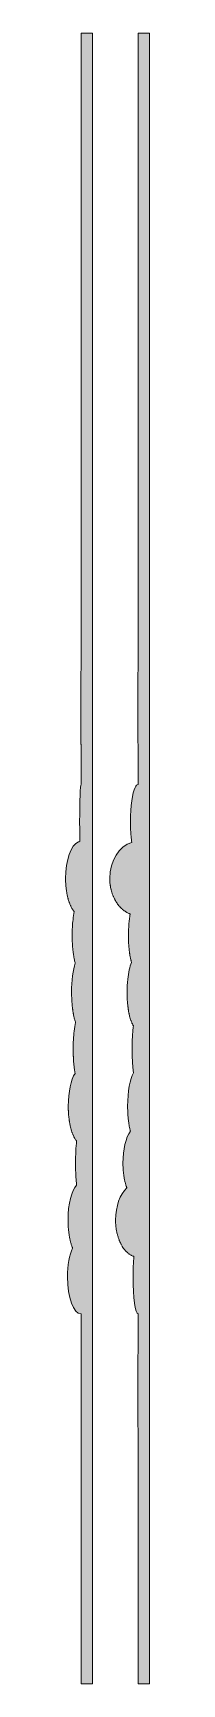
# Model space of a CAD drawing. Header units: inches. Extents: x 14 to 586, y 8 to 572.
# Drawn here: x 402 to 431, y 8 to 572 of the extents above; entities that cross this region are included whole.
import ezdxf

# ---------------------------------------------------------------- set-up
doc = ezdxf.new("R2010")
doc.units = ezdxf.units.IN
doc.header["$MEASUREMENT"] = 0
doc.layers.add('Layer 1', color=7, linetype='Continuous')

# ---------------------------------------------------------------- blocks, each defined once
blk = doc.blocks.new('block 2')
at = {"layer": 'Layer 1', "true_color": 0xff0000}
h = blk.add_hatch(color=1, dxfattribs=at)
h.dxf.hatch_style = 2
edge = h.paths.add_edge_path()
edge.add_spline(control_points=[(407.5, 571.5), (407.5, 571.5), (407.5, 571.5), (407.5, 571.5), (407.5, 571.5), (407.5, 354.07), (407.5, 354.07), (407.49, 354.07), (407.48, 352.98), (407.47, 351.18), (407.47, 350.16), (407.47, 348.89), (407.47, 347.46), (407.47, 347.1), (407.46, 346.74), (407.46, 346.36), (407.46, 344.85), (407.46, 343.19), (407.46, 341.45), (407.46, 339.7), (407.46, 338.04), (407.46, 336.53), (407.46, 336.16), (407.47, 335.79), (407.47, 335.43), (407.47, 334), (407.47, 332.74), (407.47, 331.71), (407.48, 329.91), (407.49, 328.83), (407.5, 328.83), (407.5, 328.83), (407.5, 315.24), (407.5, 315.24), (407.25, 315.24), (407.04, 309.59), (407.04, 302.62), (407.04, 302.06), (407.04, 301.52), (407.05, 300.98), (407.05, 300.83), (407.05, 300.67), (407.05, 300.52), (407.05, 300.07), (407.06, 299.63), (407.06, 299.19), (407.06, 299.13), (407.06, 299.06), (407.06, 299), (407.06, 298.98), (407.06, 298.96), (407.06, 298.94), (407.07, 298.44), (407.07, 297.96), (407.08, 297.49), (407.08, 297.36), (407.09, 297.23), (407.09, 297.1), (407.1, 296.73), (407.1, 296.36), (407.11, 296.01), (407.11, 295.94), (407.11, 295.86), (407.11, 295.79), (406.94, 295.76), (406.78, 295.71), (406.61, 295.64), (404.13, 294.63), (402.25, 289.45), (402.25, 283.21), (402.25, 283.2), (402.25, 283.2), (402.25, 283.2), (402.25, 282.65), (402.27, 282.1), (402.29, 281.57), (402.3, 281.42), (402.31, 281.28), (402.32, 281.13), (402.35, 280.69), (402.39, 280.26), (402.44, 279.83), (402.45, 279.74), (402.46, 279.65), (402.47, 279.55), (402.53, 279.05), (402.61, 278.57), (402.7, 278.1), (402.72, 277.98), (402.74, 277.87), (402.77, 277.75), (402.84, 277.38), (402.92, 277.01), (403.01, 276.66), (403.04, 276.55), (403.07, 276.44), (403.1, 276.33), (403.21, 275.9), (403.34, 275.49), (403.47, 275.1), (403.5, 275.03), (403.53, 274.97), (403.55, 274.9), (403.67, 274.57), (403.8, 274.27), (403.93, 273.97), (403.97, 273.88), (404.01, 273.78), (404.06, 273.69), (404.22, 273.35), (404.38, 273.03), (404.56, 272.74), (404.56, 272.74), (404.56, 272.74), (404.56, 272.74), (404.74, 272.45), (404.93, 272.2), (405.12, 271.97), (405.14, 271.94), (405.16, 271.9), (405.19, 271.87), (405.03, 271.05), (404.89, 270.14), (404.78, 269.16), (404.59, 267.53), (404.49, 265.71), (404.49, 263.79), (404.49, 263.34), (404.5, 262.89), (404.51, 262.44), (404.51, 262.29), (404.52, 262.15), (404.53, 262), (404.54, 261.71), (404.55, 261.42), (404.56, 261.14), (404.57, 260.97), (404.58, 260.8), (404.59, 260.64), (404.61, 260.38), (404.62, 260.13), (404.64, 259.88), (404.65, 259.7), (404.67, 259.54), (404.69, 259.37), (404.71, 259.13), (404.73, 258.9), (404.75, 258.67), (404.77, 258.5), (404.79, 258.34), (404.81, 258.18), (404.83, 257.96), (404.86, 257.74), (404.89, 257.53), (404.9, 257.46), (404.91, 257.38), (404.92, 257.31), (404.93, 257.22), (404.95, 257.14), (404.96, 257.05), (404.99, 256.85), (405.02, 256.65), (405.05, 256.46), (405.08, 256.31), (405.11, 256.16), (405.13, 256.01), (405.17, 255.82), (405.21, 255.64), (405.24, 255.46), (405.27, 255.32), (405.3, 255.19), (405.33, 255.05), (405.37, 254.88), (405.41, 254.71), (405.46, 254.55), (405.48, 254.46), (405.5, 254.37), (405.52, 254.29), (404.78, 251.98), (404.3, 248.4), (404.3, 244.38), (404.3, 243.89), (404.31, 243.4), (404.32, 242.93), (404.33, 242.78), (404.34, 242.63), (404.34, 242.48), (404.35, 242.16), (404.37, 241.83), (404.39, 241.52), (404.39, 241.44), (404.39, 241.37), (404.4, 241.29), (404.4, 241.2), (404.41, 241.12), (404.42, 241.03), (404.44, 240.73), (404.46, 240.43), (404.49, 240.13), (404.5, 239.98), (404.52, 239.84), (404.53, 239.69), (404.57, 239.36), (404.6, 239.04), (404.64, 238.72), (404.65, 238.64), (404.66, 238.56), (404.67, 238.48), (404.67, 238.47), (404.68, 238.45), (404.68, 238.43), (404.73, 238.03), (404.79, 237.64), (404.86, 237.26), (404.87, 237.17), (404.89, 237.09), (404.91, 237.01), (404.96, 236.72), (405.01, 236.45), (405.07, 236.18), (405.1, 236.06), (405.12, 235.95), (405.15, 235.83), (405.2, 235.61), (405.26, 235.39), (405.31, 235.18), (405.34, 235.07), (405.37, 234.96), (405.41, 234.85), (405.47, 234.65), (405.53, 234.45), (405.59, 234.27), (405.61, 234.2), (405.63, 234.13), (405.65, 234.07), (405.46, 233.21), (405.3, 232.22), (405.17, 231.12), (404.96, 229.3), (404.83, 227.2), (404.83, 224.96), (404.83, 224.55), (404.84, 224.14), (404.85, 223.73), (404.85, 223.6), (404.86, 223.46), (404.86, 223.33), (404.87, 223.1), (404.87, 222.88), (404.88, 222.66), (404.88, 222.62), (404.88, 222.58), (404.89, 222.53), (404.89, 222.38), (404.9, 222.23), (404.91, 222.08), (404.92, 221.84), (404.93, 221.6), (404.95, 221.37), (404.96, 221.21), (404.97, 221.06), (404.98, 220.91), (404.99, 220.69), (405.01, 220.47), (405.03, 220.25), (405.04, 220.1), (405.06, 219.95), (405.07, 219.8), (405.09, 219.59), (405.11, 219.39), (405.13, 219.19), (405.15, 219.04), (405.16, 218.89), (405.18, 218.75), (405.21, 218.55), (405.23, 218.36), (405.26, 218.17), (405.27, 218.03), (405.29, 217.9), (405.31, 217.76), (405.34, 217.57), (405.37, 217.39), (405.4, 217.2), (405.42, 217.08), (405.44, 216.96), (405.46, 216.84), (405.47, 216.8), (405.47, 216.76), (405.48, 216.72), (404.1, 214.61), (403.16, 210.4), (403.16, 205.55), (403.16, 205.15), (403.17, 204.76), (403.18, 204.38), (403.18, 204.26), (403.19, 204.14), (403.19, 204.02), (403.21, 203.75), (403.22, 203.48), (403.24, 203.21), (403.24, 203.09), (403.25, 202.96), (403.26, 202.84), (403.28, 202.56), (403.31, 202.28), (403.34, 202.01), (403.35, 201.92), (403.35, 201.82), (403.36, 201.73), (403.4, 201.38), (403.45, 201.03), (403.49, 200.68), (403.51, 200.61), (403.52, 200.54), (403.53, 200.46), (403.57, 200.19), (403.61, 199.93), (403.66, 199.68), (403.68, 199.57), (403.7, 199.46), (403.72, 199.35), (403.77, 199.13), (403.81, 198.9), (403.86, 198.69), (403.88, 198.59), (403.9, 198.49), (403.93, 198.39), (403.99, 198.12), (404.06, 197.86), (404.13, 197.6), (404.14, 197.57), (404.15, 197.54), (404.15, 197.51), (404.23, 197.23), (404.32, 196.96), (404.41, 196.7), (404.43, 196.62), (404.46, 196.55), (404.49, 196.47), (404.55, 196.29), (404.62, 196.11), (404.69, 195.94), (404.72, 195.86), (404.75, 195.78), (404.79, 195.71), (404.86, 195.54), (404.93, 195.38), (405.01, 195.22), (405.04, 195.16), (405.07, 195.1), (405.1, 195.04), (405.2, 194.84), (405.31, 194.65), (405.42, 194.47), (405.44, 194.44), (405.46, 194.41), (405.48, 194.38), (405.58, 194.24), (405.67, 194.11), (405.77, 193.99), (405.8, 193.94), (405.84, 193.89), (405.88, 193.85), (405.92, 193.8), (405.96, 193.74), (406.01, 193.7), (405.77, 191.59), (405.63, 188.97), (405.63, 186.14), (405.63, 185.5), (405.64, 184.88), (405.66, 184.27), (405.66, 184.15), (405.66, 184.03), (405.66, 183.91), (405.68, 183.32), (405.7, 182.75), (405.73, 182.19), (405.73, 182.1), (405.74, 182.01), (405.74, 181.92), (405.77, 181.4), (405.8, 180.89), (405.84, 180.41), (405.84, 180.34), (405.85, 180.28), (405.85, 180.22), (405.89, 179.7), (405.94, 179.22), (405.99, 178.75), (405.99, 178.7), (406, 178.65), (406, 178.6), (404.3, 176.85), (403.08, 172.19), (403.08, 166.72), (403.08, 166.26), (403.09, 165.81), (403.11, 165.37), (403.12, 165.22), (403.13, 165.08), (403.13, 164.93), (403.15, 164.64), (403.16, 164.34), (403.18, 164.05), (403.2, 163.88), (403.21, 163.72), (403.23, 163.55), (403.25, 163.29), (403.28, 163.04), (403.31, 162.79), (403.33, 162.61), (403.35, 162.45), (403.37, 162.28), (403.4, 162.04), (403.43, 161.81), (403.47, 161.58), (403.5, 161.41), (403.52, 161.24), (403.55, 161.08), (403.59, 160.86), (403.63, 160.64), (403.68, 160.43), (403.71, 160.27), (403.74, 160.11), (403.78, 159.96), (403.82, 159.75), (403.87, 159.55), (403.92, 159.35), (403.96, 159.2), (404, 159.06), (404.03, 158.91), (404.09, 158.72), (404.15, 158.53), (404.2, 158.35), (404.24, 158.21), (404.28, 158.08), (404.33, 157.95), (404.39, 157.77), (404.46, 157.6), (404.52, 157.42), (404.55, 157.34), (404.58, 157.24), (404.62, 157.16), (403.57, 154.84), (402.89, 151.29), (402.89, 147.31), (402.89, 140.34), (404.96, 134.69), (407.5, 134.69), (407.5, 134.69), (407.5, 8.5), (407.5, 8.5), (407.5, 8.5), (411.38, 8.5), (411.38, 8.5), (411.38, 8.5), (411.38, 8.5), (411.38, 8.5), (411.38, 8.5), (411.38, 571.5), (411.38, 571.5), (411.38, 571.5), (411.38, 571.5), (411.38, 571.5), (411.38, 571.5), (407.5, 571.5), (407.5, 571.5)], knot_values=[0, 0, 0, 0, 1, 1, 1, 2, 2, 2, 3, 3, 3, 4, 4, 4, 5, 5, 5, 6, 6, 6, 7, 7, 7, 8, 8, 8, 9, 9, 9, 10, 10, 10, 11, 11, 11, 12, 12, 12, 13, 13, 13, 14, 14, 14, 15, 15, 15, 16, 16, 16, 17, 17, 17, 18, 18, 18, 19, 19, 19, 20, 20, 20, 21, 21, 21, 22, 22, 22, 23, 23, 23, 24, 24, 24, 25, 25, 25, 26, 26, 26, 27, 27, 27, 28, 28, 28, 29, 29, 29, 30, 30, 30, 31, 31, 31, 32, 32, 32, 33, 33, 33, 34, 34, 34, 35, 35, 35, 36, 36, 36, 37, 37, 37, 38, 38, 38, 39, 39, 39, 40, 40, 40, 41, 41, 41, 42, 42, 42, 43, 43, 43, 44, 44, 44, 45, 45, 45, 46, 46, 46, 47, 47, 47, 48, 48, 48, 49, 49, 49, 50, 50, 50, 51, 51, 51, 52, 52, 52, 53, 53, 53, 54, 54, 54, 55, 55, 55, 56, 56, 56, 57, 57, 57, 58, 58, 58, 59, 59, 59, 60, 60, 60, 61, 61, 61, 62, 62, 62, 63, 63, 63, 64, 64, 64, 65, 65, 65, 66, 66, 66, 67, 67, 67, 68, 68, 68, 69, 69, 69, 70, 70, 70, 71, 71, 71, 72, 72, 72, 73, 73, 73, 74, 74, 74, 75, 75, 75, 76, 76, 76, 77, 77, 77, 78, 78, 78, 79, 79, 79, 80, 80, 80, 81, 81, 81, 82, 82, 82, 83, 83, 83, 84, 84, 84, 85, 85, 85, 86, 86, 86, 87, 87, 87, 88, 88, 88, 89, 89, 89, 90, 90, 90, 91, 91, 91, 92, 92, 92, 93, 93, 93, 94, 94, 94, 95, 95, 95, 96, 96, 96, 97, 97, 97, 98, 98, 98, 99, 99, 99, 100, 100, 100, 101, 101, 101, 102, 102, 102, 103, 103, 103, 104, 104, 104, 105, 105, 105, 106, 106, 106, 107, 107, 107, 108, 108, 108, 109, 109, 109, 110, 110, 110, 111, 111, 111, 112, 112, 112, 113, 113, 113, 114, 114, 114, 115, 115, 115, 116, 116, 116, 117, 117, 117, 118, 118, 118, 119, 119, 119, 120, 120, 120, 121, 121, 121, 122, 122, 122, 123, 123, 123, 124, 124, 124, 125, 125, 125, 126, 126, 126, 127, 127, 127, 128, 128, 128, 129, 129, 129, 130, 130, 130, 131, 131, 131, 132, 132, 132, 133, 133, 133, 134, 134, 134, 135, 135, 135, 136, 136, 136, 137, 137, 137, 138, 138, 138, 139, 139, 139, 140, 140, 140, 141, 141, 141, 142, 142, 142, 143, 143, 143, 144, 144, 144, 145, 145, 145, 146, 146, 146, 147, 147, 147, 148, 148, 148, 149, 149, 149, 150, 150, 150, 151, 151, 151, 152, 152, 152, 153, 153, 153, 154, 154, 154, 155, 155, 155, 156, 156, 156, 156], degree=3, periodic=1)
h = blk.add_hatch(color=1, dxfattribs=at)
h.dxf.hatch_style = 2
edge = h.paths.add_edge_path()
edge.add_spline(control_points=[(426.91, 571.5), (426.91, 571.5), (426.91, 571.5), (426.91, 571.5), (426.91, 571.5), (426.91, 354.07), (426.91, 354.07), (426.9, 354.07), (426.88, 350.34), (426.88, 345.2), (426.88, 344.01), (426.87, 342.75), (426.87, 341.45), (426.87, 340.14), (426.88, 338.88), (426.88, 337.69), (426.88, 332.56), (426.9, 328.83), (426.91, 328.83), (426.91, 328.83), (426.91, 315.24), (426.91, 315.24), (426.56, 315.24), (426.21, 314.88), (425.91, 314.25), (424.98, 312.33), (424.32, 307.85), (424.32, 302.62), (424.32, 302.62), (424.32, 302.61), (424.32, 302.61), (424.32, 302.03), (424.34, 301.46), (424.35, 300.9), (424.36, 300.76), (424.36, 300.61), (424.36, 300.47), (424.38, 299.92), (424.41, 299.38), (424.44, 298.85), (424.44, 298.85), (424.44, 298.84), (424.44, 298.84), (424.44, 298.81), (424.45, 298.8), (424.45, 298.77), (424.48, 298.27), (424.52, 297.78), (424.57, 297.31), (424.58, 297.18), (424.59, 297.06), (424.6, 296.93), (424.65, 296.45), (424.71, 295.98), (424.77, 295.54), (424.77, 295.53), (424.77, 295.52), (424.77, 295.51), (420.48, 294.24), (417.28, 289.21), (417.28, 283.21), (417.28, 282.8), (417.3, 282.41), (417.33, 282.01), (417.34, 281.89), (417.35, 281.77), (417.36, 281.64), (417.39, 281.37), (417.42, 281.11), (417.46, 280.84), (417.48, 280.7), (417.5, 280.57), (417.52, 280.43), (417.57, 280.18), (417.61, 279.94), (417.67, 279.69), (417.7, 279.56), (417.73, 279.43), (417.76, 279.3), (417.82, 279.04), (417.9, 278.78), (417.97, 278.53), (418, 278.43), (418.03, 278.33), (418.06, 278.23), (418.18, 277.88), (418.3, 277.54), (418.44, 277.21), (418.46, 277.16), (418.48, 277.11), (418.51, 277.05), (418.62, 276.78), (418.75, 276.51), (418.88, 276.25), (418.93, 276.14), (418.99, 276.04), (419.05, 275.94), (419.16, 275.73), (419.27, 275.53), (419.39, 275.34), (419.46, 275.23), (419.52, 275.12), (419.59, 275.02), (419.71, 274.83), (419.84, 274.65), (419.97, 274.47), (420.04, 274.38), (420.11, 274.28), (420.18, 274.19), (420.34, 273.99), (420.5, 273.8), (420.67, 273.61), (420.72, 273.56), (420.76, 273.5), (420.81, 273.44), (421.02, 273.22), (421.24, 273), (421.46, 272.8), (421.47, 272.79), (421.48, 272.78), (421.5, 272.77), (421.56, 272.72), (421.62, 272.67), (421.68, 272.62), (421.86, 272.47), (422.04, 272.32), (422.23, 272.18), (422.32, 272.12), (422.41, 272.06), (422.5, 272), (422.67, 271.88), (422.84, 271.78), (423.01, 271.67), (423.11, 271.62), (423.21, 271.56), (423.3, 271.51), (423.49, 271.41), (423.67, 271.33), (423.86, 271.25), (423.95, 271.21), (424.04, 271.16), (424.13, 271.13), (424.17, 271.11), (424.2, 271.09), (424.24, 271.08), (423.86, 269.02), (423.64, 266.51), (423.64, 263.79), (423.64, 263.34), (423.65, 262.9), (423.66, 262.47), (423.66, 262.46), (423.66, 262.44), (423.66, 262.43), (423.66, 262.3), (423.67, 262.17), (423.67, 262.04), (423.68, 261.75), (423.69, 261.47), (423.71, 261.18), (423.72, 261.01), (423.73, 260.85), (423.74, 260.68), (423.76, 260.43), (423.78, 260.18), (423.8, 259.94), (423.81, 259.77), (423.83, 259.61), (423.84, 259.44), (423.87, 259.21), (423.89, 258.98), (423.91, 258.76), (423.93, 258.59), (423.95, 258.43), (423.97, 258.26), (424, 258.05), (424.03, 257.84), (424.06, 257.63), (424.06, 257.59), (424.07, 257.54), (424.07, 257.5), (424.09, 257.38), (424.11, 257.27), (424.13, 257.16), (424.16, 256.96), (424.19, 256.77), (424.23, 256.58), (424.26, 256.42), (424.29, 256.27), (424.32, 256.12), (424.35, 255.94), (424.39, 255.77), (424.43, 255.59), (424.44, 255.54), (424.45, 255.48), (424.46, 255.43), (424.48, 255.34), (424.51, 255.26), (424.53, 255.17), (424.57, 255.01), (424.61, 254.85), (424.65, 254.69), (424.66, 254.64), (424.68, 254.57), (424.69, 254.52), (424.12, 253.08), (423.67, 251.1), (423.42, 248.81), (423.27, 247.43), (423.18, 245.94), (423.18, 244.38), (423.18, 243.99), (423.19, 243.6), (423.2, 243.22), (423.2, 243.11), (423.21, 243), (423.21, 242.89), (423.22, 242.6), (423.23, 242.31), (423.25, 242.03), (423.25, 241.93), (423.26, 241.84), (423.27, 241.74), (423.29, 241.38), (423.31, 241.02), (423.35, 240.67), (423.35, 240.6), (423.36, 240.54), (423.37, 240.48), (423.39, 240.19), (423.43, 239.9), (423.46, 239.62), (423.47, 239.52), (423.48, 239.42), (423.5, 239.32), (423.51, 239.23), (423.52, 239.14), (423.53, 239.05), (423.56, 238.86), (423.58, 238.68), (423.61, 238.5), (423.62, 238.44), (423.63, 238.38), (423.64, 238.32), (423.69, 238), (423.75, 237.69), (423.81, 237.39), (423.82, 237.32), (423.84, 237.25), (423.85, 237.17), (423.9, 236.94), (423.95, 236.72), (424, 236.5), (424.02, 236.41), (424.04, 236.33), (424.06, 236.25), (424.13, 235.99), (424.19, 235.73), (424.27, 235.48), (424.27, 235.47), (424.27, 235.46), (424.28, 235.45), (424.34, 235.24), (424.4, 235.04), (424.47, 234.84), (424.48, 234.8), (424.5, 234.76), (424.51, 234.72), (424.54, 234.66), (424.56, 234.59), (424.58, 234.53), (424.65, 234.35), (424.71, 234.19), (424.78, 234.03), (424.8, 233.97), (424.83, 233.92), (424.85, 233.86), (424.94, 233.66), (425.03, 233.47), (425.13, 233.3), (425.14, 233.27), (425.16, 233.25), (425.17, 233.22), (425.23, 233.12), (425.29, 233.01), (425.35, 232.92), (425.31, 232.65), (425.28, 232.37), (425.25, 232.08), (425.18, 231.5), (425.13, 230.89), (425.08, 230.24), (424.96, 228.64), (424.9, 226.85), (424.9, 224.96), (424.9, 224.55), (424.9, 224.15), (424.91, 223.74), (424.91, 223.61), (424.91, 223.49), (424.91, 223.36), (424.92, 223.09), (424.92, 222.82), (424.93, 222.55), (424.94, 222.4), (424.94, 222.26), (424.95, 222.11), (424.96, 221.87), (424.97, 221.64), (424.98, 221.4), (424.99, 221.25), (424.99, 221.1), (425, 220.95), (425.01, 220.73), (425.03, 220.51), (425.04, 220.29), (425.05, 220.15), (425.06, 220), (425.07, 219.85), (425.08, 219.64), (425.1, 219.43), (425.12, 219.22), (425.13, 219.08), (425.14, 218.95), (425.15, 218.81), (425.17, 218.6), (425.19, 218.39), (425.21, 218.18), (425.23, 218.06), (425.24, 217.95), (425.25, 217.84), (425.28, 217.59), (425.31, 217.35), (425.34, 217.11), (425.34, 217.05), (425.35, 216.98), (425.36, 216.92), (425.36, 216.91), (425.36, 216.9), (425.36, 216.9), (424.18, 214.85), (423.37, 210.54), (423.37, 205.55), (423.37, 205.13), (423.38, 204.71), (423.39, 204.3), (423.39, 204.15), (423.4, 204.01), (423.41, 203.87), (423.42, 203.6), (423.43, 203.33), (423.44, 203.07), (423.45, 202.91), (423.46, 202.75), (423.47, 202.59), (423.49, 202.36), (423.51, 202.12), (423.52, 201.89), (423.54, 201.73), (423.56, 201.57), (423.57, 201.41), (423.59, 201.19), (423.61, 200.97), (423.64, 200.76), (423.66, 200.6), (423.68, 200.44), (423.7, 200.28), (423.73, 200.08), (423.75, 199.88), (423.78, 199.68), (423.8, 199.52), (423.83, 199.37), (423.85, 199.22), (423.89, 199.03), (423.92, 198.84), (423.95, 198.66), (423.98, 198.51), (424.01, 198.36), (424.04, 198.22), (424.07, 198.04), (424.11, 197.87), (424.14, 197.7), (424.18, 197.56), (424.21, 197.42), (424.24, 197.29), (424.26, 197.2), (424.28, 197.1), (424.31, 197.01), (422.79, 194.82), (421.77, 190.77), (421.77, 186.14), (421.77, 185.71), (421.78, 185.3), (421.8, 184.89), (421.81, 184.75), (421.82, 184.61), (421.82, 184.48), (421.84, 184.21), (421.85, 183.94), (421.87, 183.67), (421.89, 183.51), (421.9, 183.35), (421.92, 183.2), (421.94, 182.96), (421.97, 182.73), (421.99, 182.5), (422.01, 182.33), (422.04, 182.17), (422.06, 182.01), (422.09, 181.8), (422.12, 181.58), (422.16, 181.37), (422.18, 181.21), (422.21, 181.05), (422.24, 180.89), (422.28, 180.69), (422.32, 180.49), (422.36, 180.29), (422.39, 180.13), (422.43, 179.98), (422.47, 179.83), (422.51, 179.64), (422.56, 179.45), (422.6, 179.27), (422.64, 179.12), (422.68, 178.98), (422.73, 178.84), (422.78, 178.66), (422.83, 178.48), (422.88, 178.31), (422.93, 178.18), (422.98, 178.04), (423.02, 177.91), (423.05, 177.83), (423.07, 177.74), (423.1, 177.67), (420.81, 175.49), (419.26, 171.4), (419.26, 166.72), (419.26, 166.31), (419.28, 165.9), (419.3, 165.5), (419.31, 165.37), (419.32, 165.24), (419.33, 165.11), (419.35, 164.84), (419.37, 164.57), (419.41, 164.31), (419.42, 164.16), (419.45, 164.01), (419.47, 163.86), (419.5, 163.62), (419.54, 163.38), (419.58, 163.15), (419.6, 163), (419.64, 162.85), (419.67, 162.69), (419.71, 162.47), (419.76, 162.26), (419.81, 162.04), (419.85, 161.89), (419.89, 161.74), (419.93, 161.59), (419.98, 161.38), (420.04, 161.18), (420.11, 160.97), (420.15, 160.83), (420.2, 160.69), (420.24, 160.55), (420.31, 160.35), (420.39, 160.14), (420.47, 159.94), (420.51, 159.82), (420.56, 159.69), (420.61, 159.57), (420.7, 159.36), (420.8, 159.15), (420.9, 158.94), (420.94, 158.85), (420.98, 158.75), (421.03, 158.65), (421.18, 158.36), (421.34, 158.08), (421.5, 157.8), (421.51, 157.78), (421.53, 157.76), (421.55, 157.73), (421.7, 157.49), (421.85, 157.26), (422.01, 157.03), (422.07, 156.95), (422.14, 156.87), (422.2, 156.8), (422.32, 156.64), (422.44, 156.48), (422.57, 156.34), (422.64, 156.25), (422.72, 156.17), (422.8, 156.09), (422.92, 155.97), (423.04, 155.84), (423.16, 155.73), (423.25, 155.65), (423.33, 155.58), (423.42, 155.5), (423.54, 155.4), (423.67, 155.3), (423.8, 155.2), (423.89, 155.14), (423.98, 155.08), (424.07, 155.02), (424.2, 154.93), (424.33, 154.85), (424.46, 154.78), (424.56, 154.72), (424.65, 154.67), (424.74, 154.63), (424.88, 154.56), (425.03, 154.5), (425.17, 154.44), (425.26, 154.41), (425.35, 154.37), (425.44, 154.34), (425.47, 154.33), (425.49, 154.32), (425.52, 154.31), (425.34, 152.31), (425.24, 149.9), (425.24, 147.31), (425.24, 140.34), (425.99, 134.69), (426.91, 134.69), (426.91, 134.69), (426.91, 121.1), (426.91, 121.1), (426.89, 121.1), (426.87, 115.45), (426.87, 108.48), (426.87, 101.51), (426.89, 95.86), (426.91, 95.86), (426.91, 95.86), (426.91, 8.5), (426.91, 8.5), (426.91, 8.5), (430.8, 8.5), (430.8, 8.5), (430.8, 8.5), (430.8, 8.5), (430.8, 8.5), (430.8, 8.5), (430.8, 571.5), (430.8, 571.5), (430.8, 571.5), (430.8, 571.5), (430.8, 571.5), (430.8, 571.5), (426.91, 571.5), (426.91, 571.5)], knot_values=[0, 0, 0, 0, 1, 1, 1, 2, 2, 2, 3, 3, 3, 4, 4, 4, 5, 5, 5, 6, 6, 6, 7, 7, 7, 8, 8, 8, 9, 9, 9, 10, 10, 10, 11, 11, 11, 12, 12, 12, 13, 13, 13, 14, 14, 14, 15, 15, 15, 16, 16, 16, 17, 17, 17, 18, 18, 18, 19, 19, 19, 20, 20, 20, 21, 21, 21, 22, 22, 22, 23, 23, 23, 24, 24, 24, 25, 25, 25, 26, 26, 26, 27, 27, 27, 28, 28, 28, 29, 29, 29, 30, 30, 30, 31, 31, 31, 32, 32, 32, 33, 33, 33, 34, 34, 34, 35, 35, 35, 36, 36, 36, 37, 37, 37, 38, 38, 38, 39, 39, 39, 40, 40, 40, 41, 41, 41, 42, 42, 42, 43, 43, 43, 44, 44, 44, 45, 45, 45, 46, 46, 46, 47, 47, 47, 48, 48, 48, 49, 49, 49, 50, 50, 50, 51, 51, 51, 52, 52, 52, 53, 53, 53, 54, 54, 54, 55, 55, 55, 56, 56, 56, 57, 57, 57, 58, 58, 58, 59, 59, 59, 60, 60, 60, 61, 61, 61, 62, 62, 62, 63, 63, 63, 64, 64, 64, 65, 65, 65, 66, 66, 66, 67, 67, 67, 68, 68, 68, 69, 69, 69, 70, 70, 70, 71, 71, 71, 72, 72, 72, 73, 73, 73, 74, 74, 74, 75, 75, 75, 76, 76, 76, 77, 77, 77, 78, 78, 78, 79, 79, 79, 80, 80, 80, 81, 81, 81, 82, 82, 82, 83, 83, 83, 84, 84, 84, 85, 85, 85, 86, 86, 86, 87, 87, 87, 88, 88, 88, 89, 89, 89, 90, 90, 90, 91, 91, 91, 92, 92, 92, 93, 93, 93, 94, 94, 94, 95, 95, 95, 96, 96, 96, 97, 97, 97, 98, 98, 98, 99, 99, 99, 100, 100, 100, 101, 101, 101, 102, 102, 102, 103, 103, 103, 104, 104, 104, 105, 105, 105, 106, 106, 106, 107, 107, 107, 108, 108, 108, 109, 109, 109, 110, 110, 110, 111, 111, 111, 112, 112, 112, 113, 113, 113, 114, 114, 114, 115, 115, 115, 116, 116, 116, 117, 117, 117, 118, 118, 118, 119, 119, 119, 120, 120, 120, 121, 121, 121, 122, 122, 122, 123, 123, 123, 124, 124, 124, 125, 125, 125, 126, 126, 126, 127, 127, 127, 128, 128, 128, 129, 129, 129, 130, 130, 130, 131, 131, 131, 132, 132, 132, 133, 133, 133, 134, 134, 134, 135, 135, 135, 136, 136, 136, 137, 137, 137, 138, 138, 138, 139, 139, 139, 140, 140, 140, 141, 141, 141, 142, 142, 142, 143, 143, 143, 144, 144, 144, 145, 145, 145, 146, 146, 146, 147, 147, 147, 148, 148, 148, 149, 149, 149, 150, 150, 150, 151, 151, 151, 152, 152, 152, 153, 153, 153, 154, 154, 154, 155, 155, 155, 156, 156, 156, 157, 157, 157, 158, 158, 158, 159, 159, 159, 160, 160, 160, 161, 161, 161, 162, 162, 162, 163, 163, 163, 164, 164, 164, 165, 165, 165, 166, 166, 166, 167, 167, 167, 168, 168, 168, 169, 169, 169, 170, 170, 170, 171, 171, 171, 172, 172, 172, 173, 173, 173, 174, 174, 174, 175, 175, 175, 176, 176, 176, 177, 177, 177, 178, 178, 178, 179, 179, 179, 180, 180, 180, 181, 181, 181, 182, 182, 182, 183, 183, 183, 184, 184, 184, 185, 185, 185, 186, 186, 186, 186], degree=3, periodic=1)
at = {"layer": 'Layer 1', "lineweight": 0}
for points, knots in [([(407.5, 571.5), (407.5, 571.5), (407.5, 571.5), (407.5, 571.5), (407.5, 571.5), (407.5, 354.07), (407.5, 354.07), (407.49, 354.07), (407.48, 352.98), (407.47, 351.18), (407.47, 350.16), (407.47, 348.89), (407.47, 347.46), (407.47, 347.1), (407.46, 346.74), (407.46, 346.36), (407.46, 344.85), (407.46, 343.19), (407.46, 341.45), (407.46, 339.7), (407.46, 338.04), (407.46, 336.53), (407.46, 336.16), (407.47, 335.79), (407.47, 335.43), (407.47, 334), (407.47, 332.74), (407.47, 331.71), (407.48, 329.91), (407.49, 328.83), (407.5, 328.83), (407.5, 328.83), (407.5, 315.24), (407.5, 315.24), (407.25, 315.24), (407.04, 309.59), (407.04, 302.62), (407.04, 302.06), (407.04, 301.52), (407.05, 300.98), (407.05, 300.83), (407.05, 300.67), (407.05, 300.52), (407.05, 300.07), (407.06, 299.63), (407.06, 299.19), (407.06, 299.13), (407.06, 299.06), (407.06, 299), (407.06, 298.98), (407.06, 298.96), (407.06, 298.94), (407.07, 298.44), (407.07, 297.96), (407.08, 297.49), (407.08, 297.36), (407.09, 297.23), (407.09, 297.1), (407.1, 296.73), (407.1, 296.36), (407.11, 296.01), (407.11, 295.94), (407.11, 295.86), (407.11, 295.79), (406.94, 295.76), (406.78, 295.71), (406.61, 295.64), (404.13, 294.63), (402.25, 289.45), (402.25, 283.21), (402.25, 283.2), (402.25, 283.2), (402.25, 283.2), (402.25, 282.65), (402.27, 282.1), (402.29, 281.57), (402.3, 281.42), (402.31, 281.28), (402.32, 281.13), (402.35, 280.69), (402.39, 280.26), (402.44, 279.83), (402.45, 279.74), (402.46, 279.65), (402.47, 279.55), (402.53, 279.05), (402.61, 278.57), (402.7, 278.1), (402.72, 277.98), (402.74, 277.87), (402.77, 277.75), (402.84, 277.38), (402.92, 277.01), (403.01, 276.66), (403.04, 276.55), (403.07, 276.44), (403.1, 276.33), (403.21, 275.9), (403.34, 275.49), (403.47, 275.1), (403.5, 275.03), (403.53, 274.97), (403.55, 274.9), (403.67, 274.57), (403.8, 274.27), (403.93, 273.97), (403.97, 273.88), (404.01, 273.78), (404.06, 273.69), (404.22, 273.35), (404.38, 273.03), (404.56, 272.74), (404.56, 272.74), (404.56, 272.74), (404.56, 272.74), (404.74, 272.45), (404.93, 272.2), (405.12, 271.97), (405.14, 271.94), (405.16, 271.9), (405.19, 271.87), (405.03, 271.05), (404.89, 270.14), (404.78, 269.16), (404.59, 267.53), (404.49, 265.71), (404.49, 263.79), (404.49, 263.34), (404.5, 262.89), (404.51, 262.44), (404.51, 262.29), (404.52, 262.15), (404.53, 262), (404.54, 261.71), (404.55, 261.42), (404.56, 261.14), (404.57, 260.97), (404.58, 260.8), (404.59, 260.64), (404.61, 260.38), (404.62, 260.13), (404.64, 259.88), (404.65, 259.7), (404.67, 259.54), (404.69, 259.37), (404.71, 259.13), (404.73, 258.9), (404.75, 258.67), (404.77, 258.5), (404.79, 258.34), (404.81, 258.18), (404.83, 257.96), (404.86, 257.74), (404.89, 257.53), (404.9, 257.46), (404.91, 257.38), (404.92, 257.31), (404.93, 257.22), (404.95, 257.14), (404.96, 257.05), (404.99, 256.85), (405.02, 256.65), (405.05, 256.46), (405.08, 256.31), (405.11, 256.16), (405.13, 256.01), (405.17, 255.82), (405.21, 255.64), (405.24, 255.46), (405.27, 255.32), (405.3, 255.19), (405.33, 255.05), (405.37, 254.88), (405.41, 254.71), (405.46, 254.55), (405.48, 254.46), (405.5, 254.37), (405.52, 254.29), (404.78, 251.98), (404.3, 248.4), (404.3, 244.38), (404.3, 243.89), (404.31, 243.4), (404.32, 242.93), (404.33, 242.78), (404.34, 242.63), (404.34, 242.48), (404.35, 242.16), (404.37, 241.83), (404.39, 241.52), (404.39, 241.44), (404.39, 241.37), (404.4, 241.29), (404.4, 241.2), (404.41, 241.12), (404.42, 241.03), (404.44, 240.73), (404.46, 240.43), (404.49, 240.13), (404.5, 239.98), (404.52, 239.84), (404.53, 239.69), (404.57, 239.36), (404.6, 239.04), (404.64, 238.72), (404.65, 238.64), (404.66, 238.56), (404.67, 238.48), (404.67, 238.47), (404.68, 238.45), (404.68, 238.43), (404.73, 238.03), (404.79, 237.64), (404.86, 237.26), (404.87, 237.17), (404.89, 237.09), (404.91, 237.01), (404.96, 236.72), (405.01, 236.45), (405.07, 236.18), (405.1, 236.06), (405.12, 235.95), (405.15, 235.83), (405.2, 235.61), (405.26, 235.39), (405.31, 235.18), (405.34, 235.07), (405.37, 234.96), (405.41, 234.85), (405.47, 234.65), (405.53, 234.45), (405.59, 234.27), (405.61, 234.2), (405.63, 234.13), (405.65, 234.07), (405.46, 233.21), (405.3, 232.22), (405.17, 231.12), (404.96, 229.3), (404.83, 227.2), (404.83, 224.96), (404.83, 224.55), (404.84, 224.14), (404.85, 223.73), (404.85, 223.6), (404.86, 223.46), (404.86, 223.33), (404.87, 223.1), (404.87, 222.88), (404.88, 222.66), (404.88, 222.62), (404.88, 222.58), (404.89, 222.53), (404.89, 222.38), (404.9, 222.23), (404.91, 222.08), (404.92, 221.84), (404.93, 221.6), (404.95, 221.37), (404.96, 221.21), (404.97, 221.06), (404.98, 220.91), (404.99, 220.69), (405.01, 220.47), (405.03, 220.25), (405.04, 220.1), (405.06, 219.95), (405.07, 219.8), (405.09, 219.59), (405.11, 219.39), (405.13, 219.19), (405.15, 219.04), (405.16, 218.89), (405.18, 218.75), (405.21, 218.55), (405.23, 218.36), (405.26, 218.17), (405.27, 218.03), (405.29, 217.9), (405.31, 217.76), (405.34, 217.57), (405.37, 217.39), (405.4, 217.2), (405.42, 217.08), (405.44, 216.96), (405.46, 216.84), (405.47, 216.8), (405.47, 216.76), (405.48, 216.72), (404.1, 214.61), (403.16, 210.4), (403.16, 205.55), (403.16, 205.15), (403.17, 204.76), (403.18, 204.38), (403.18, 204.26), (403.19, 204.14), (403.19, 204.02), (403.21, 203.75), (403.22, 203.48), (403.24, 203.21), (403.24, 203.09), (403.25, 202.96), (403.26, 202.84), (403.28, 202.56), (403.31, 202.28), (403.34, 202.01), (403.35, 201.92), (403.35, 201.82), (403.36, 201.73), (403.4, 201.38), (403.45, 201.03), (403.49, 200.68), (403.51, 200.61), (403.52, 200.54), (403.53, 200.46), (403.57, 200.19), (403.61, 199.93), (403.66, 199.68), (403.68, 199.57), (403.7, 199.46), (403.72, 199.35), (403.77, 199.13), (403.81, 198.9), (403.86, 198.69), (403.88, 198.59), (403.9, 198.49), (403.93, 198.39), (403.99, 198.12), (404.06, 197.86), (404.13, 197.6), (404.14, 197.57), (404.15, 197.54), (404.15, 197.51), (404.23, 197.23), (404.32, 196.96), (404.41, 196.7), (404.43, 196.62), (404.46, 196.55), (404.49, 196.47), (404.55, 196.29), (404.62, 196.11), (404.69, 195.94), (404.72, 195.86), (404.75, 195.78), (404.79, 195.71), (404.86, 195.54), (404.93, 195.38), (405.01, 195.22), (405.04, 195.16), (405.07, 195.1), (405.1, 195.04), (405.2, 194.84), (405.31, 194.65), (405.42, 194.47), (405.44, 194.44), (405.46, 194.41), (405.48, 194.38), (405.58, 194.24), (405.67, 194.11), (405.77, 193.99), (405.8, 193.94), (405.84, 193.89), (405.88, 193.85), (405.92, 193.8), (405.96, 193.74), (406.01, 193.7), (405.77, 191.59), (405.63, 188.97), (405.63, 186.14), (405.63, 185.5), (405.64, 184.88), (405.66, 184.27), (405.66, 184.15), (405.66, 184.03), (405.66, 183.91), (405.68, 183.32), (405.7, 182.75), (405.73, 182.19), (405.73, 182.1), (405.74, 182.01), (405.74, 181.92), (405.77, 181.4), (405.8, 180.89), (405.84, 180.41), (405.84, 180.34), (405.85, 180.28), (405.85, 180.22), (405.89, 179.7), (405.94, 179.22), (405.99, 178.75), (405.99, 178.7), (406, 178.65), (406, 178.6), (404.3, 176.85), (403.08, 172.19), (403.08, 166.72), (403.08, 166.26), (403.09, 165.81), (403.11, 165.37), (403.12, 165.22), (403.13, 165.08), (403.13, 164.93), (403.15, 164.64), (403.16, 164.34), (403.18, 164.05), (403.2, 163.88), (403.21, 163.72), (403.23, 163.55), (403.25, 163.29), (403.28, 163.04), (403.31, 162.79), (403.33, 162.61), (403.35, 162.45), (403.37, 162.28), (403.4, 162.04), (403.43, 161.81), (403.47, 161.58), (403.5, 161.41), (403.52, 161.24), (403.55, 161.08), (403.59, 160.86), (403.63, 160.64), (403.68, 160.43), (403.71, 160.27), (403.74, 160.11), (403.78, 159.96), (403.82, 159.75), (403.87, 159.55), (403.92, 159.35), (403.96, 159.2), (404, 159.06), (404.03, 158.91), (404.09, 158.72), (404.15, 158.53), (404.2, 158.35), (404.24, 158.21), (404.28, 158.08), (404.33, 157.95), (404.39, 157.77), (404.46, 157.6), (404.52, 157.42), (404.55, 157.34), (404.58, 157.24), (404.62, 157.16), (403.57, 154.84), (402.89, 151.29), (402.89, 147.31), (402.89, 140.34), (404.96, 134.69), (407.5, 134.69), (407.5, 134.69), (407.5, 8.5), (407.5, 8.5), (407.5, 8.5), (411.38, 8.5), (411.38, 8.5), (411.38, 8.5), (411.38, 8.5), (411.38, 8.5), (411.38, 8.5), (411.38, 571.5), (411.38, 571.5), (411.38, 571.5), (411.38, 571.5), (411.38, 571.5), (411.38, 571.5), (407.5, 571.5), (407.5, 571.5)], [0, 0, 0, 0, 1, 1, 1, 2, 2, 2, 3, 3, 3, 4, 4, 4, 5, 5, 5, 6, 6, 6, 7, 7, 7, 8, 8, 8, 9, 9, 9, 10, 10, 10, 11, 11, 11, 12, 12, 12, 13, 13, 13, 14, 14, 14, 15, 15, 15, 16, 16, 16, 17, 17, 17, 18, 18, 18, 19, 19, 19, 20, 20, 20, 21, 21, 21, 22, 22, 22, 23, 23, 23, 24, 24, 24, 25, 25, 25, 26, 26, 26, 27, 27, 27, 28, 28, 28, 29, 29, 29, 30, 30, 30, 31, 31, 31, 32, 32, 32, 33, 33, 33, 34, 34, 34, 35, 35, 35, 36, 36, 36, 37, 37, 37, 38, 38, 38, 39, 39, 39, 40, 40, 40, 41, 41, 41, 42, 42, 42, 43, 43, 43, 44, 44, 44, 45, 45, 45, 46, 46, 46, 47, 47, 47, 48, 48, 48, 49, 49, 49, 50, 50, 50, 51, 51, 51, 52, 52, 52, 53, 53, 53, 54, 54, 54, 55, 55, 55, 56, 56, 56, 57, 57, 57, 58, 58, 58, 59, 59, 59, 60, 60, 60, 61, 61, 61, 62, 62, 62, 63, 63, 63, 64, 64, 64, 65, 65, 65, 66, 66, 66, 67, 67, 67, 68, 68, 68, 69, 69, 69, 70, 70, 70, 71, 71, 71, 72, 72, 72, 73, 73, 73, 74, 74, 74, 75, 75, 75, 76, 76, 76, 77, 77, 77, 78, 78, 78, 79, 79, 79, 80, 80, 80, 81, 81, 81, 82, 82, 82, 83, 83, 83, 84, 84, 84, 85, 85, 85, 86, 86, 86, 87, 87, 87, 88, 88, 88, 89, 89, 89, 90, 90, 90, 91, 91, 91, 92, 92, 92, 93, 93, 93, 94, 94, 94, 95, 95, 95, 96, 96, 96, 97, 97, 97, 98, 98, 98, 99, 99, 99, 100, 100, 100, 101, 101, 101, 102, 102, 102, 103, 103, 103, 104, 104, 104, 105, 105, 105, 106, 106, 106, 107, 107, 107, 108, 108, 108, 109, 109, 109, 110, 110, 110, 111, 111, 111, 112, 112, 112, 113, 113, 113, 114, 114, 114, 115, 115, 115, 116, 116, 116, 117, 117, 117, 118, 118, 118, 119, 119, 119, 120, 120, 120, 121, 121, 121, 122, 122, 122, 123, 123, 123, 124, 124, 124, 125, 125, 125, 126, 126, 126, 127, 127, 127, 128, 128, 128, 129, 129, 129, 130, 130, 130, 131, 131, 131, 132, 132, 132, 133, 133, 133, 134, 134, 134, 135, 135, 135, 136, 136, 136, 137, 137, 137, 138, 138, 138, 139, 139, 139, 140, 140, 140, 141, 141, 141, 142, 142, 142, 143, 143, 143, 144, 144, 144, 145, 145, 145, 146, 146, 146, 147, 147, 147, 148, 148, 148, 149, 149, 149, 150, 150, 150, 151, 151, 151, 152, 152, 152, 153, 153, 153, 154, 154, 154, 155, 155, 155, 156, 156, 156, 156]), ([(426.91, 571.5), (426.91, 571.5), (426.91, 571.5), (426.91, 571.5), (426.91, 571.5), (426.91, 354.07), (426.91, 354.07), (426.9, 354.07), (426.88, 350.34), (426.88, 345.2), (426.88, 344.01), (426.87, 342.75), (426.87, 341.45), (426.87, 340.14), (426.88, 338.88), (426.88, 337.69), (426.88, 332.56), (426.9, 328.83), (426.91, 328.83), (426.91, 328.83), (426.91, 315.24), (426.91, 315.24), (426.56, 315.24), (426.21, 314.88), (425.91, 314.25), (424.98, 312.33), (424.32, 307.85), (424.32, 302.62), (424.32, 302.62), (424.32, 302.61), (424.32, 302.61), (424.32, 302.03), (424.34, 301.46), (424.35, 300.9), (424.36, 300.76), (424.36, 300.61), (424.36, 300.47), (424.38, 299.92), (424.41, 299.38), (424.44, 298.85), (424.44, 298.85), (424.44, 298.84), (424.44, 298.84), (424.44, 298.81), (424.45, 298.8), (424.45, 298.77), (424.48, 298.27), (424.52, 297.78), (424.57, 297.31), (424.58, 297.18), (424.59, 297.06), (424.6, 296.93), (424.65, 296.45), (424.71, 295.98), (424.77, 295.54), (424.77, 295.53), (424.77, 295.52), (424.77, 295.51), (420.48, 294.24), (417.28, 289.21), (417.28, 283.21), (417.28, 282.8), (417.3, 282.41), (417.33, 282.01), (417.34, 281.89), (417.35, 281.77), (417.36, 281.64), (417.39, 281.37), (417.42, 281.11), (417.46, 280.84), (417.48, 280.7), (417.5, 280.57), (417.52, 280.43), (417.57, 280.18), (417.61, 279.94), (417.67, 279.69), (417.7, 279.56), (417.73, 279.43), (417.76, 279.3), (417.82, 279.04), (417.9, 278.78), (417.97, 278.53), (418, 278.43), (418.03, 278.33), (418.06, 278.23), (418.18, 277.88), (418.3, 277.54), (418.44, 277.21), (418.46, 277.16), (418.48, 277.11), (418.51, 277.05), (418.62, 276.78), (418.75, 276.51), (418.88, 276.25), (418.93, 276.14), (418.99, 276.04), (419.05, 275.94), (419.16, 275.73), (419.27, 275.53), (419.39, 275.34), (419.46, 275.23), (419.52, 275.12), (419.59, 275.02), (419.71, 274.83), (419.84, 274.65), (419.97, 274.47), (420.04, 274.38), (420.11, 274.28), (420.18, 274.19), (420.34, 273.99), (420.5, 273.8), (420.67, 273.61), (420.72, 273.56), (420.76, 273.5), (420.81, 273.44), (421.02, 273.22), (421.24, 273), (421.46, 272.8), (421.47, 272.79), (421.48, 272.78), (421.5, 272.77), (421.56, 272.72), (421.62, 272.67), (421.68, 272.62), (421.86, 272.47), (422.04, 272.32), (422.23, 272.18), (422.32, 272.12), (422.41, 272.06), (422.5, 272), (422.67, 271.88), (422.84, 271.78), (423.01, 271.67), (423.11, 271.62), (423.21, 271.56), (423.3, 271.51), (423.49, 271.41), (423.67, 271.33), (423.86, 271.25), (423.95, 271.21), (424.04, 271.16), (424.13, 271.13), (424.17, 271.11), (424.2, 271.09), (424.24, 271.08), (423.86, 269.02), (423.64, 266.51), (423.64, 263.79), (423.64, 263.34), (423.65, 262.9), (423.66, 262.47), (423.66, 262.46), (423.66, 262.44), (423.66, 262.43), (423.66, 262.3), (423.67, 262.17), (423.67, 262.04), (423.68, 261.75), (423.69, 261.47), (423.71, 261.18), (423.72, 261.01), (423.73, 260.85), (423.74, 260.68), (423.76, 260.43), (423.78, 260.18), (423.8, 259.94), (423.81, 259.77), (423.83, 259.61), (423.84, 259.44), (423.87, 259.21), (423.89, 258.98), (423.91, 258.76), (423.93, 258.59), (423.95, 258.43), (423.97, 258.26), (424, 258.05), (424.03, 257.84), (424.06, 257.63), (424.06, 257.59), (424.07, 257.54), (424.07, 257.5), (424.09, 257.38), (424.11, 257.27), (424.13, 257.16), (424.16, 256.96), (424.19, 256.77), (424.23, 256.58), (424.26, 256.42), (424.29, 256.27), (424.32, 256.12), (424.35, 255.94), (424.39, 255.77), (424.43, 255.59), (424.44, 255.54), (424.45, 255.48), (424.46, 255.43), (424.48, 255.34), (424.51, 255.26), (424.53, 255.17), (424.57, 255.01), (424.61, 254.85), (424.65, 254.69), (424.66, 254.64), (424.68, 254.57), (424.69, 254.52), (424.12, 253.08), (423.67, 251.1), (423.42, 248.81), (423.27, 247.43), (423.18, 245.94), (423.18, 244.38), (423.18, 243.99), (423.19, 243.6), (423.2, 243.22), (423.2, 243.11), (423.21, 243), (423.21, 242.89), (423.22, 242.6), (423.23, 242.31), (423.25, 242.03), (423.25, 241.93), (423.26, 241.84), (423.27, 241.74), (423.29, 241.38), (423.31, 241.02), (423.35, 240.67), (423.35, 240.6), (423.36, 240.54), (423.37, 240.48), (423.39, 240.19), (423.43, 239.9), (423.46, 239.62), (423.47, 239.52), (423.48, 239.42), (423.5, 239.32), (423.51, 239.23), (423.52, 239.14), (423.53, 239.05), (423.56, 238.86), (423.58, 238.68), (423.61, 238.5), (423.62, 238.44), (423.63, 238.38), (423.64, 238.32), (423.69, 238), (423.75, 237.69), (423.81, 237.39), (423.82, 237.32), (423.84, 237.25), (423.85, 237.17), (423.9, 236.94), (423.95, 236.72), (424, 236.5), (424.02, 236.41), (424.04, 236.33), (424.06, 236.25), (424.13, 235.99), (424.19, 235.73), (424.27, 235.48), (424.27, 235.47), (424.27, 235.46), (424.28, 235.45), (424.34, 235.24), (424.4, 235.04), (424.47, 234.84), (424.48, 234.8), (424.5, 234.76), (424.51, 234.72), (424.54, 234.66), (424.56, 234.59), (424.58, 234.53), (424.65, 234.35), (424.71, 234.19), (424.78, 234.03), (424.8, 233.97), (424.83, 233.92), (424.85, 233.86), (424.94, 233.66), (425.03, 233.47), (425.13, 233.3), (425.14, 233.27), (425.16, 233.25), (425.17, 233.22), (425.23, 233.12), (425.29, 233.01), (425.35, 232.92), (425.31, 232.65), (425.28, 232.37), (425.25, 232.08), (425.18, 231.5), (425.13, 230.89), (425.08, 230.24), (424.96, 228.64), (424.9, 226.85), (424.9, 224.96), (424.9, 224.55), (424.9, 224.15), (424.91, 223.74), (424.91, 223.61), (424.91, 223.49), (424.91, 223.36), (424.92, 223.09), (424.92, 222.82), (424.93, 222.55), (424.94, 222.4), (424.94, 222.26), (424.95, 222.11), (424.96, 221.87), (424.97, 221.64), (424.98, 221.4), (424.99, 221.25), (424.99, 221.1), (425, 220.95), (425.01, 220.73), (425.03, 220.51), (425.04, 220.29), (425.05, 220.15), (425.06, 220), (425.07, 219.85), (425.08, 219.64), (425.1, 219.43), (425.12, 219.22), (425.13, 219.08), (425.14, 218.95), (425.15, 218.81), (425.17, 218.6), (425.19, 218.39), (425.21, 218.18), (425.23, 218.06), (425.24, 217.95), (425.25, 217.84), (425.28, 217.59), (425.31, 217.35), (425.34, 217.11), (425.34, 217.05), (425.35, 216.98), (425.36, 216.92), (425.36, 216.91), (425.36, 216.9), (425.36, 216.9), (424.18, 214.85), (423.37, 210.54), (423.37, 205.55), (423.37, 205.13), (423.38, 204.71), (423.39, 204.3), (423.39, 204.15), (423.4, 204.01), (423.41, 203.87), (423.42, 203.6), (423.43, 203.33), (423.44, 203.07), (423.45, 202.91), (423.46, 202.75), (423.47, 202.59), (423.49, 202.36), (423.51, 202.12), (423.52, 201.89), (423.54, 201.73), (423.56, 201.57), (423.57, 201.41), (423.59, 201.19), (423.61, 200.97), (423.64, 200.76), (423.66, 200.6), (423.68, 200.44), (423.7, 200.28), (423.73, 200.08), (423.75, 199.88), (423.78, 199.68), (423.8, 199.52), (423.83, 199.37), (423.85, 199.22), (423.89, 199.03), (423.92, 198.84), (423.95, 198.66), (423.98, 198.51), (424.01, 198.36), (424.04, 198.22), (424.07, 198.04), (424.11, 197.87), (424.14, 197.7), (424.18, 197.56), (424.21, 197.42), (424.24, 197.29), (424.26, 197.2), (424.28, 197.1), (424.31, 197.01), (422.79, 194.82), (421.77, 190.77), (421.77, 186.14), (421.77, 185.71), (421.78, 185.3), (421.8, 184.89), (421.81, 184.75), (421.82, 184.61), (421.82, 184.48), (421.84, 184.21), (421.85, 183.94), (421.87, 183.67), (421.89, 183.51), (421.9, 183.35), (421.92, 183.2), (421.94, 182.96), (421.97, 182.73), (421.99, 182.5), (422.01, 182.33), (422.04, 182.17), (422.06, 182.01), (422.09, 181.8), (422.12, 181.58), (422.16, 181.37), (422.18, 181.21), (422.21, 181.05), (422.24, 180.89), (422.28, 180.69), (422.32, 180.49), (422.36, 180.29), (422.39, 180.13), (422.43, 179.98), (422.47, 179.83), (422.51, 179.64), (422.56, 179.45), (422.6, 179.27), (422.64, 179.12), (422.68, 178.98), (422.73, 178.84), (422.78, 178.66), (422.83, 178.48), (422.88, 178.31), (422.93, 178.18), (422.98, 178.04), (423.02, 177.91), (423.05, 177.83), (423.07, 177.74), (423.1, 177.67), (420.81, 175.49), (419.26, 171.4), (419.26, 166.72), (419.26, 166.31), (419.28, 165.9), (419.3, 165.5), (419.31, 165.37), (419.32, 165.24), (419.33, 165.11), (419.35, 164.84), (419.37, 164.57), (419.41, 164.31), (419.42, 164.16), (419.45, 164.01), (419.47, 163.86), (419.5, 163.62), (419.54, 163.38), (419.58, 163.15), (419.6, 163), (419.64, 162.85), (419.67, 162.69), (419.71, 162.47), (419.76, 162.26), (419.81, 162.04), (419.85, 161.89), (419.89, 161.74), (419.93, 161.59), (419.98, 161.38), (420.04, 161.18), (420.11, 160.97), (420.15, 160.83), (420.2, 160.69), (420.24, 160.55), (420.31, 160.35), (420.39, 160.14), (420.47, 159.94), (420.51, 159.82), (420.56, 159.69), (420.61, 159.57), (420.7, 159.36), (420.8, 159.15), (420.9, 158.94), (420.94, 158.85), (420.98, 158.75), (421.03, 158.65), (421.18, 158.36), (421.34, 158.08), (421.5, 157.8), (421.51, 157.78), (421.53, 157.76), (421.55, 157.73), (421.7, 157.49), (421.85, 157.26), (422.01, 157.03), (422.07, 156.95), (422.14, 156.87), (422.2, 156.8), (422.32, 156.64), (422.44, 156.48), (422.57, 156.34), (422.64, 156.25), (422.72, 156.17), (422.8, 156.09), (422.92, 155.97), (423.04, 155.84), (423.16, 155.73), (423.25, 155.65), (423.33, 155.58), (423.42, 155.5), (423.54, 155.4), (423.67, 155.3), (423.8, 155.2), (423.89, 155.14), (423.98, 155.08), (424.07, 155.02), (424.2, 154.93), (424.33, 154.85), (424.46, 154.78), (424.56, 154.72), (424.65, 154.67), (424.74, 154.63), (424.88, 154.56), (425.03, 154.5), (425.17, 154.44), (425.26, 154.41), (425.35, 154.37), (425.44, 154.34), (425.47, 154.33), (425.49, 154.32), (425.52, 154.31), (425.34, 152.31), (425.24, 149.9), (425.24, 147.31), (425.24, 140.34), (425.99, 134.69), (426.91, 134.69), (426.91, 134.69), (426.91, 121.1), (426.91, 121.1), (426.89, 121.1), (426.87, 115.45), (426.87, 108.48), (426.87, 101.51), (426.89, 95.86), (426.91, 95.86), (426.91, 95.86), (426.91, 8.5), (426.91, 8.5), (426.91, 8.5), (430.8, 8.5), (430.8, 8.5), (430.8, 8.5), (430.8, 8.5), (430.8, 8.5), (430.8, 8.5), (430.8, 571.5), (430.8, 571.5), (430.8, 571.5), (430.8, 571.5), (430.8, 571.5), (430.8, 571.5), (426.91, 571.5), (426.91, 571.5)], [0, 0, 0, 0, 1, 1, 1, 2, 2, 2, 3, 3, 3, 4, 4, 4, 5, 5, 5, 6, 6, 6, 7, 7, 7, 8, 8, 8, 9, 9, 9, 10, 10, 10, 11, 11, 11, 12, 12, 12, 13, 13, 13, 14, 14, 14, 15, 15, 15, 16, 16, 16, 17, 17, 17, 18, 18, 18, 19, 19, 19, 20, 20, 20, 21, 21, 21, 22, 22, 22, 23, 23, 23, 24, 24, 24, 25, 25, 25, 26, 26, 26, 27, 27, 27, 28, 28, 28, 29, 29, 29, 30, 30, 30, 31, 31, 31, 32, 32, 32, 33, 33, 33, 34, 34, 34, 35, 35, 35, 36, 36, 36, 37, 37, 37, 38, 38, 38, 39, 39, 39, 40, 40, 40, 41, 41, 41, 42, 42, 42, 43, 43, 43, 44, 44, 44, 45, 45, 45, 46, 46, 46, 47, 47, 47, 48, 48, 48, 49, 49, 49, 50, 50, 50, 51, 51, 51, 52, 52, 52, 53, 53, 53, 54, 54, 54, 55, 55, 55, 56, 56, 56, 57, 57, 57, 58, 58, 58, 59, 59, 59, 60, 60, 60, 61, 61, 61, 62, 62, 62, 63, 63, 63, 64, 64, 64, 65, 65, 65, 66, 66, 66, 67, 67, 67, 68, 68, 68, 69, 69, 69, 70, 70, 70, 71, 71, 71, 72, 72, 72, 73, 73, 73, 74, 74, 74, 75, 75, 75, 76, 76, 76, 77, 77, 77, 78, 78, 78, 79, 79, 79, 80, 80, 80, 81, 81, 81, 82, 82, 82, 83, 83, 83, 84, 84, 84, 85, 85, 85, 86, 86, 86, 87, 87, 87, 88, 88, 88, 89, 89, 89, 90, 90, 90, 91, 91, 91, 92, 92, 92, 93, 93, 93, 94, 94, 94, 95, 95, 95, 96, 96, 96, 97, 97, 97, 98, 98, 98, 99, 99, 99, 100, 100, 100, 101, 101, 101, 102, 102, 102, 103, 103, 103, 104, 104, 104, 105, 105, 105, 106, 106, 106, 107, 107, 107, 108, 108, 108, 109, 109, 109, 110, 110, 110, 111, 111, 111, 112, 112, 112, 113, 113, 113, 114, 114, 114, 115, 115, 115, 116, 116, 116, 117, 117, 117, 118, 118, 118, 119, 119, 119, 120, 120, 120, 121, 121, 121, 122, 122, 122, 123, 123, 123, 124, 124, 124, 125, 125, 125, 126, 126, 126, 127, 127, 127, 128, 128, 128, 129, 129, 129, 130, 130, 130, 131, 131, 131, 132, 132, 132, 133, 133, 133, 134, 134, 134, 135, 135, 135, 136, 136, 136, 137, 137, 137, 138, 138, 138, 139, 139, 139, 140, 140, 140, 141, 141, 141, 142, 142, 142, 143, 143, 143, 144, 144, 144, 145, 145, 145, 146, 146, 146, 147, 147, 147, 148, 148, 148, 149, 149, 149, 150, 150, 150, 151, 151, 151, 152, 152, 152, 153, 153, 153, 154, 154, 154, 155, 155, 155, 156, 156, 156, 157, 157, 157, 158, 158, 158, 159, 159, 159, 160, 160, 160, 161, 161, 161, 162, 162, 162, 163, 163, 163, 164, 164, 164, 165, 165, 165, 166, 166, 166, 167, 167, 167, 168, 168, 168, 169, 169, 169, 170, 170, 170, 171, 171, 171, 172, 172, 172, 173, 173, 173, 174, 174, 174, 175, 175, 175, 176, 176, 176, 177, 177, 177, 178, 178, 178, 179, 179, 179, 180, 180, 180, 181, 181, 181, 182, 182, 182, 183, 183, 183, 184, 184, 184, 185, 185, 185, 186, 186, 186, 186])]:
    blk.add_open_spline(points, degree=3, knots=knots, dxfattribs=at)

msp = doc.modelspace()

# ---------------------------------------------------------------- block references
at = {"layer": 'Layer 1'}
msp.add_blockref('block 2', (0, 0), dxfattribs=at)

doc.saveas('drawing.dxf')
